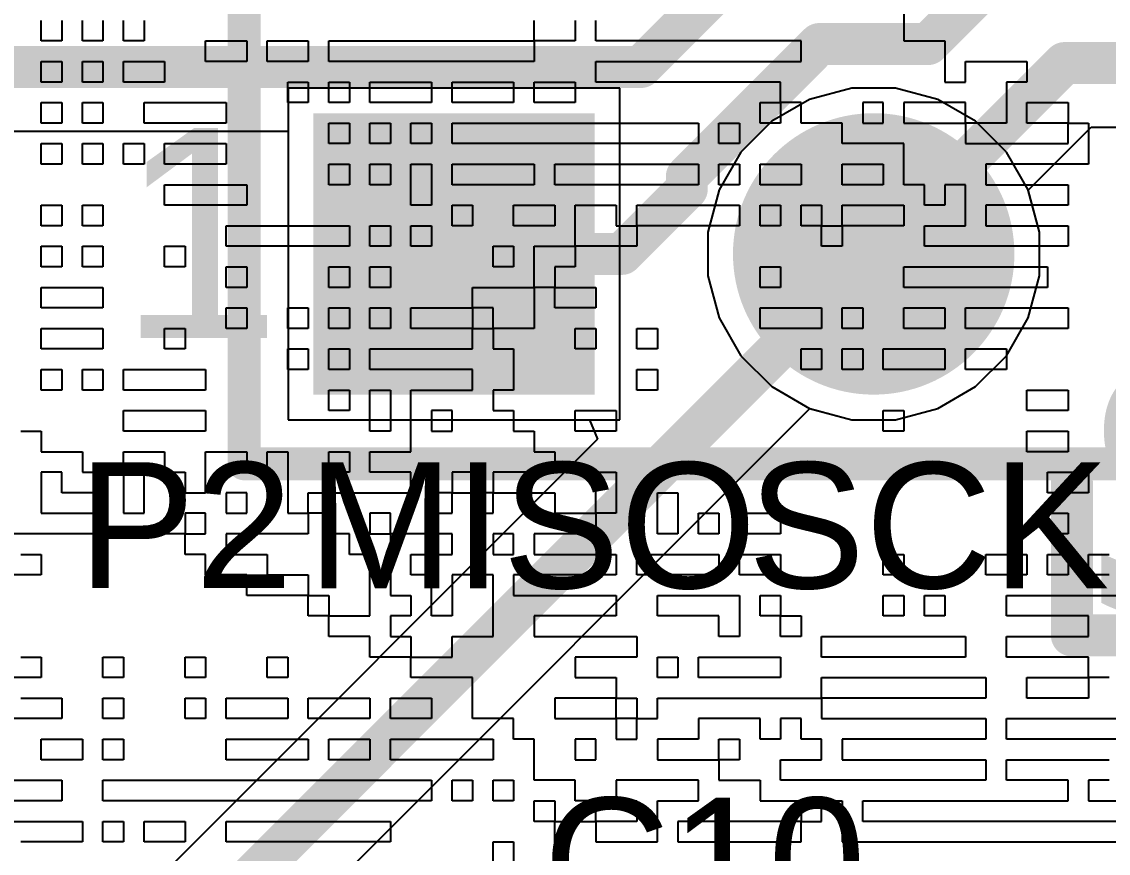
# Model space of a CAD drawing. Header units: inches. Extents: x 0.02 to 6.01, y 0.01 to 5.6.
# Drawn here: x 2.357 to 2.6159, y 2.9722 to 3.1703 of the extents above; entities that cross this region are included whole.
import ezdxf

# ---------------------------------------------------------------- set-up
doc = ezdxf.new("R2010")
doc.units = ezdxf.units.IN
doc.header["$MEASUREMENT"] = 0
for name, color, linetype in [('Bottom Layer', 5, 'Continuous'), ('Bottom Overlay', 54, 'Continuous'), ('Bottom Solder', 6, 'Continuous'), ('Multi-Layer', 9, 'Continuous'), ('Pad Holes', 156, 'Continuous'), ('Top Layer', 1, 'Continuous'), ('Top Overlay', 2, 'Continuous'), ('Top Solder', 216, 'Continuous')]:
    doc.layers.add(name, color=color, linetype=linetype)
doc.styles.add('Arial', font='', dxfattribs={"height": 0.2})
doc.styles.add('Segoe UI_Bold', font='', dxfattribs={"height": 0.2})
doc.styles.get('Arial').set_extended_font_data('Arial')
doc.styles.get('Segoe UI_Bold').set_extended_font_data('Segoe UI', bold=True)

# ---------------------------------------------------------------- blocks, each defined once
blk = doc.blocks.new('HDR2X3_18')
at = {"layer": 'Bottom Layer'}
blk.add_hatch(color=5, dxfattribs=at).paths.add_polyline_path([(-0.02953, 0.02953), (0.02953, 0.02953), (0.02953, -0.02953), (-0.02953, -0.02953)])
h = blk.add_hatch(color=5, dxfattribs=at)
edge = h.paths.add_edge_path()
edge.add_arc((0.1, 0), 0.02953, 0, 360)
at = {"layer": 'Bottom Solder'}
blk.add_hatch(color=6, dxfattribs=at).paths.add_polyline_path([(-0.03353, 0.03353), (0.03353, 0.03353), (0.03353, -0.03353), (-0.03353, -0.03353)])
h = blk.add_hatch(color=6, dxfattribs=at)
edge = h.paths.add_edge_path()
edge.add_arc((0.1, 0), 0.03353, 0, 360)
at = {"layer": 'Multi-Layer'}
blk.add_hatch(color=9, dxfattribs=at).paths.add_polyline_path([(-0.02953, 0.02953), (0.02953, 0.02953), (0.02953, -0.02953), (-0.02953, -0.02953)])
h = blk.add_hatch(color=9, dxfattribs=at)
edge = h.paths.add_edge_path()
edge.add_arc((0.1, 0), 0.02953, 0, 360)
at = {"layer": 'Pad Holes'}
h = blk.add_hatch(color=7, dxfattribs=at)
edge = h.paths.add_edge_path()
edge.add_arc((0, 0), 0.01772, 0, 360)
h = blk.add_hatch(color=7, dxfattribs=at)
edge = h.paths.add_edge_path()
edge.add_arc((0.1, 0), 0.01772, 0, 360)
at = {"layer": 'Top Layer'}
blk.add_hatch(color=1, dxfattribs=at).paths.add_polyline_path([(-0.02953, 0.02953), (0.02953, 0.02953), (0.02953, -0.02953), (-0.02953, -0.02953)])
h = blk.add_hatch(color=1, dxfattribs=at)
edge = h.paths.add_edge_path()
edge.add_arc((0.1, 0), 0.02953, 0, 360)
at = {"layer": 'Top Solder'}
blk.add_hatch(color=216, dxfattribs=at).paths.add_polyline_path([(-0.03353, 0.03353), (0.03353, 0.03353), (0.03353, -0.03353), (-0.03353, -0.03353)])
h = blk.add_hatch(color=216, dxfattribs=at)
edge = h.paths.add_edge_path()
edge.add_arc((0.1, 0), 0.03353, 0, 360)
at = {"layer": 'Top Overlay'}
for points in [[(-0.05, -0.05, 0.00787, 0.00787, 0), (-0.05, 0.15, 0.00787, 0.00787, 0)], [(-0.05, -0.05, 0.00787, 0.00787, 0), (0.25, -0.05, 0.00787, 0.00787, 0)], [(0.05833, -0.05, 0.00787, 0.00787, 0), (0.25, -0.05, 0.00787, 0.00787, 0)]]:
    blk.add_lwpolyline(points, format="xyseb", dxfattribs=at)
for points in [[(-0.05197, -0.05, 0.00394, 0.00394, 1), (-0.04803, -0.05, 0.00394, 0.00394, 1)], [(-0.05197, -0.05, 0.00394, 0.00394, 1), (-0.04803, -0.05, 0.00394, 0.00394, 1)], [(0.05637, -0.05, 0.00394, 0.00394, 1), (0.0603, -0.05, 0.00394, 0.00394, 1)]]:
    blk.add_lwpolyline(points, format="xyseb", close=True, dxfattribs=at)
at = {"layer": 'Top Overlay', "style": 'Arial'}
blk.add_text('1', height=0.05, rotation=360, dxfattribs=at).set_placement((-0.08, -0.02))

msp = doc.modelspace()

# ---------------------------------------------------------------- linework, layer by layer
at = {"layer": 'Bottom Layer'}
for p, q in [((2.26086, 3.14423), (2.42047, 3.14423)), ((2.42047, 3.14423), (2.42047, 3.07547)), ((2.59684, 3.13022), (2.61181, 3.14518)), ((2.61181, 3.14518), (2.62774, 3.14518)), ((2.59953, 3.1202), (2.59684, 3.13022)), ((2.59953, 3.1098), (2.59953, 3.1202)), ((2.59683, 3.09974), (2.59953, 3.1098)), ((2.59163, 3.09073), (2.59683, 3.09974)), ((2.58427, 3.08337), (2.59163, 3.09073)), ((2.57526, 3.07817), (2.58427, 3.08337)), ((2.39331, 2.92669), (2.54478, 3.07816)), ((2.54478, 3.07816), (2.5548, 3.07547)), ((2.5652, 3.07547), (2.57526, 3.07817)), ((2.42047, 3.07547), (2.49231, 3.07547)), ((2.49231, 3.07547), (2.49422, 3.07085)), ((2.5548, 3.07547), (2.5652, 3.07547)), ((2.49422, 3.07085), (2.37616, 2.95279))]:
    msp.add_line(p, q, dxfattribs=at)
for points in [[(2.50453, 3.15953, 0.01, 0.01, 0), (2.56, 3.215, 0.01, 0.01, 0)], [(2.57297, 3.165, 0.01, 0.01, 0), (2.61024, 3.20226, 0.01, 0.01, 0)], [(2.51547, 3.13344, 0.01, 0.01, 0), (2.54703, 3.165, 0.01, 0.01, 0)], [(2.54703, 3.165, 0.01, 0.01, 0), (2.57297, 3.165, 0.01, 0.01, 0)], [(2.25453, 3.15953, 0.01, 0.01, 0), (2.50453, 3.15953, 0.01, 0.01, 0)], [(2.56, 3.115, 0.01, 0.01, 0), (2.60547, 3.16047, 0.01, 0.01, 0)], [(2.60547, 3.16047, 0.01, 0.01, 0), (2.66844, 3.16047, 0.01, 0.01, 0)], [(2.51547, 3.13047, 0.01, 0.01, 0), (2.51547, 3.13344, 0.01, 0.01, 0)], [(2.5, 3.115, 0.01, 0.01, 0), (2.51547, 3.13047, 0.01, 0.01, 0)], [(2.3825, 2.9375, 0.01, 0.01, 0), (2.56, 3.115, 0.01, 0.01, 0)], [(2.46, 3.115, 0.01, 0.01, 0), (2.5, 3.115, 0.01, 0.01, 0)]]:
    msp.add_lwpolyline(points, format="xyseb", dxfattribs=at)
for points in [[(2.54453, 3.165, 0.005, 0.005, 1), (2.54953, 3.165, 0.005, 0.005, 1)], [(2.54453, 3.165, 0.005, 0.005, 1), (2.54953, 3.165, 0.005, 0.005, 1)], [(2.57047, 3.165, 0.005, 0.005, 1), (2.57547, 3.165, 0.005, 0.005, 1)], [(2.57047, 3.165, 0.005, 0.005, 1), (2.57547, 3.165, 0.005, 0.005, 1)], [(2.50203, 3.15953, 0.005, 0.005, 1), (2.50703, 3.15953, 0.005, 0.005, 1)], [(2.50203, 3.15953, 0.005, 0.005, 1), (2.50703, 3.15953, 0.005, 0.005, 1)], [(2.60297, 3.16047, 0.005, 0.005, 1), (2.60797, 3.16047, 0.005, 0.005, 1)], [(2.60297, 3.16047, 0.005, 0.005, 1), (2.60797, 3.16047, 0.005, 0.005, 1)], [(2.51297, 3.13344, 0.005, 0.005, 1), (2.51797, 3.13344, 0.005, 0.005, 1)], [(2.51297, 3.13344, 0.005, 0.005, 1), (2.51797, 3.13344, 0.005, 0.005, 1)], [(2.51297, 3.13047, 0.005, 0.005, 1), (2.51797, 3.13047, 0.005, 0.005, 1)], [(2.51297, 3.13047, 0.005, 0.005, 1), (2.51797, 3.13047, 0.005, 0.005, 1)], [(2.4575, 3.115, 0.005, 0.005, 1), (2.4625, 3.115, 0.005, 0.005, 1)], [(2.4975, 3.115, 0.005, 0.005, 1), (2.5025, 3.115, 0.005, 0.005, 1)], [(2.4975, 3.115, 0.005, 0.005, 1), (2.5025, 3.115, 0.005, 0.005, 1)], [(2.5575, 3.115, 0.005, 0.005, 1), (2.5625, 3.115, 0.005, 0.005, 1)], [(2.5575, 3.115, 0.005, 0.005, 1), (2.5625, 3.115, 0.005, 0.005, 1)]]:
    msp.add_lwpolyline(points, format="xyseb", close=True, dxfattribs=at)
at = {"layer": 'Bottom Overlay'}
for p, q in [((2.56717, 3.17553), (2.56717, 3.16575)), ((2.36165, 3.16575), (2.36165, 3.17064)), ((2.36655, 3.17064), (2.36655, 3.16575)), ((2.37144, 3.16575), (2.37144, 3.17064)), ((2.37633, 3.17064), (2.37633, 3.16575)), ((2.38123, 3.16575), (2.38123, 3.17064)), ((2.38612, 3.17064), (2.38612, 3.16575)), ((2.47909, 3.16575), (2.47909, 3.17064)), ((2.48888, 3.17064), (2.48888, 3.16575)), ((2.49377, 3.16575), (2.49377, 3.17064)), ((2.36655, 3.16575), (2.36165, 3.16575)), ((2.37633, 3.16575), (2.37144, 3.16575)), ((2.38612, 3.16575), (2.38123, 3.16575)), ((2.4008, 3.16085), (2.4008, 3.16575)), ((2.4008, 3.16575), (2.40569, 3.16575)), ((2.40569, 3.16575), (2.41059, 3.16575)), ((2.41059, 3.16575), (2.41059, 3.16085)), ((2.41548, 3.16085), (2.41548, 3.16575)), ((2.41548, 3.16575), (2.42527, 3.16575)), ((2.42527, 3.16575), (2.42527, 3.16085)), ((2.43016, 3.16085), (2.43016, 3.16575)), ((2.43016, 3.16575), (2.47909, 3.16575)), ((2.47909, 3.16575), (2.47909, 3.16085)), ((2.48888, 3.16575), (2.47909, 3.16575)), ((2.54271, 3.16575), (2.49377, 3.16575)), ((2.54271, 3.16085), (2.54271, 3.16575)), ((2.56717, 3.16575), (2.57696, 3.16575)), ((2.57696, 3.16575), (2.57696, 3.15596)), ((2.36165, 3.15596), (2.36165, 3.16085)), ((2.36165, 3.16085), (2.36655, 3.16085)), ((2.36655, 3.16085), (2.36655, 3.15596)), ((2.37144, 3.16085), (2.37633, 3.16085)), ((2.37144, 3.15596), (2.37144, 3.16085)), ((2.37633, 3.16085), (2.37633, 3.15596)), ((2.38123, 3.15596), (2.38123, 3.16085)), ((2.38123, 3.16085), (2.38612, 3.16085)), ((2.38612, 3.16085), (2.39101, 3.16085)), ((2.39101, 3.16085), (2.39101, 3.15596)), ((2.41059, 3.16085), (2.4008, 3.16085)), ((2.42037, 3.16085), (2.41548, 3.16085)), ((2.42527, 3.16085), (2.42037, 3.16085)), ((2.46441, 3.16085), (2.43016, 3.16085)), ((2.46931, 3.16085), (2.46441, 3.16085)), ((2.47909, 3.16085), (2.46931, 3.16085)), ((2.49377, 3.15596), (2.49377, 3.16085)), ((2.49377, 3.16085), (2.54271, 3.16085)), ((2.58185, 3.15596), (2.58185, 3.16085)), ((2.58185, 3.16085), (2.59653, 3.16085)), ((2.59653, 3.16085), (2.59653, 3.15596)), ((2.36655, 3.15596), (2.36165, 3.15596)), ((2.37633, 3.15596), (2.37144, 3.15596)), ((2.39101, 3.15596), (2.38123, 3.15596)), ((2.42037, 3.15596), (2.42527, 3.15596)), ((2.42037, 3.15107), (2.42037, 3.15596)), ((2.42527, 3.15596), (2.42527, 3.15107)), ((2.43016, 3.15107), (2.43016, 3.15596)), ((2.43016, 3.15596), (2.43505, 3.15596)), ((2.43505, 3.15596), (2.43505, 3.15107)), ((2.43995, 3.15596), (2.44484, 3.15596)), ((2.43995, 3.15107), (2.43995, 3.15596)), ((2.44484, 3.15596), (2.45463, 3.15596)), ((2.45463, 3.15596), (2.45463, 3.15107)), ((2.45952, 3.15107), (2.45952, 3.15596)), ((2.45952, 3.15596), (2.4742, 3.15596)), ((2.4742, 3.15596), (2.4742, 3.15107)), ((2.47909, 3.15107), (2.47909, 3.15596)), ((2.47909, 3.15596), (2.48888, 3.15596)), ((2.48888, 3.15596), (2.48888, 3.15107)), ((2.53781, 3.15596), (2.49377, 3.15596)), ((2.53781, 3.15107), (2.53781, 3.15596)), ((2.57696, 3.15596), (2.58185, 3.15596)), ((2.59653, 3.15596), (2.59164, 3.15596)), ((2.59164, 3.15596), (2.59164, 3.14617)), ((2.36165, 3.15107), (2.36655, 3.15107)), ((2.36165, 3.14617), (2.36165, 3.15107)), ((2.36655, 3.15107), (2.36655, 3.14617)), ((2.37144, 3.15107), (2.37633, 3.15107)), ((2.37144, 3.14617), (2.37144, 3.15107)), ((2.37633, 3.15107), (2.37633, 3.14617)), ((2.38612, 3.14617), (2.38612, 3.15107)), ((2.38612, 3.15107), (2.39101, 3.15107)), ((2.39101, 3.15107), (2.39591, 3.15107)), ((2.39591, 3.15107), (2.40569, 3.15107)), ((2.40569, 3.15107), (2.40569, 3.14617)), ((2.42527, 3.15107), (2.42037, 3.15107)), ((2.43505, 3.15107), (2.43016, 3.15107)), ((2.45463, 3.15107), (2.43995, 3.15107)), ((2.46931, 3.15107), (2.45952, 3.15107)), ((2.4742, 3.15107), (2.46931, 3.15107)), ((2.48399, 3.15107), (2.47909, 3.15107)), ((2.48888, 3.15107), (2.48399, 3.15107)), ((2.53292, 3.14617), (2.53292, 3.15107)), ((2.53292, 3.15107), (2.53781, 3.15107)), ((2.53781, 3.15107), (2.53781, 3.14617)), ((2.54271, 3.15107), (2.53781, 3.15107)), ((2.54271, 3.14617), (2.54271, 3.15107)), ((2.56228, 3.15107), (2.55739, 3.15107)), ((2.55739, 3.15107), (2.55739, 3.14617)), ((2.56228, 3.14617), (2.56228, 3.15107)), ((2.58185, 3.15107), (2.56717, 3.15107)), ((2.56717, 3.15107), (2.56717, 3.14617)), ((2.58185, 3.14617), (2.58185, 3.15107)), ((2.59653, 3.15107), (2.60143, 3.15107)), ((2.59653, 3.14617), (2.59653, 3.15107)), ((2.60143, 3.15107), (2.60632, 3.15107)), ((2.60632, 3.15107), (2.60632, 3.14617)), ((2.36655, 3.14617), (2.36165, 3.14617)), ((2.37633, 3.14617), (2.37144, 3.14617)), ((2.40569, 3.14617), (2.38612, 3.14617)), ((2.43016, 3.14128), (2.43016, 3.14617)), ((2.43016, 3.14617), (2.43505, 3.14617)), ((2.43505, 3.14617), (2.43505, 3.14128)), ((2.43995, 3.14128), (2.43995, 3.14617)), ((2.43995, 3.14617), (2.44484, 3.14617)), ((2.44484, 3.14617), (2.44484, 3.14128)), ((2.44973, 3.14617), (2.45463, 3.14617)), ((2.44973, 3.14128), (2.44973, 3.14617)), ((2.45463, 3.14617), (2.45463, 3.14128)), ((2.45952, 3.14128), (2.45952, 3.14617)), ((2.45952, 3.14617), (2.51824, 3.14617)), ((2.51824, 3.14617), (2.51824, 3.14128)), ((2.52313, 3.14128), (2.52313, 3.14617)), ((2.52313, 3.14617), (2.52803, 3.14617)), ((2.52803, 3.14617), (2.52803, 3.14128)), ((2.53781, 3.14617), (2.53292, 3.14617)), ((2.55249, 3.14617), (2.54271, 3.14617)), ((2.55249, 3.14128), (2.55249, 3.14617)), ((2.55739, 3.14617), (2.56228, 3.14617)), ((2.56717, 3.14617), (2.58185, 3.14617)), ((2.59164, 3.14617), (2.58185, 3.14617)), ((2.58185, 3.14617), (2.58185, 3.14128)), ((2.60632, 3.14617), (2.59653, 3.14617)), ((2.60632, 3.14128), (2.60632, 3.14617)), ((2.60632, 3.14617), (2.61121, 3.14617)), ((2.61121, 3.14617), (2.61121, 3.13639)), ((2.36165, 3.14128), (2.36655, 3.14128)), ((2.36165, 3.13639), (2.36165, 3.14128)), ((2.36655, 3.14128), (2.36655, 3.13639)), ((2.37144, 3.14128), (2.37633, 3.14128)), ((2.37144, 3.13639), (2.37144, 3.14128)), ((2.37633, 3.14128), (2.37633, 3.13639)), ((2.38123, 3.14128), (2.38612, 3.14128)), ((2.38123, 3.13639), (2.38123, 3.14128)), ((2.38612, 3.14128), (2.38612, 3.13639)), ((2.39101, 3.13639), (2.39101, 3.14128)), ((2.39101, 3.14128), (2.40569, 3.14128)), ((2.40569, 3.14128), (2.40569, 3.13639)), ((2.43505, 3.14128), (2.43016, 3.14128)), ((2.44484, 3.14128), (2.43995, 3.14128)), ((2.45463, 3.14128), (2.44973, 3.14128)), ((2.4742, 3.14128), (2.45952, 3.14128)), ((2.47909, 3.14128), (2.4742, 3.14128)), ((2.51824, 3.14128), (2.47909, 3.14128)), ((2.52803, 3.14128), (2.52313, 3.14128)), ((2.56717, 3.14128), (2.55249, 3.14128)), ((2.56717, 3.13149), (2.56717, 3.14128)), ((2.58185, 3.14128), (2.60632, 3.14128)), ((2.36655, 3.13639), (2.36165, 3.13639)), ((2.37633, 3.13639), (2.37144, 3.13639)), ((2.38612, 3.13639), (2.38123, 3.13639)), ((2.39591, 3.13639), (2.39101, 3.13639)), ((2.4008, 3.13639), (2.39591, 3.13639)), ((2.40569, 3.13639), (2.4008, 3.13639)), ((2.43016, 3.13149), (2.43016, 3.13639)), ((2.43016, 3.13639), (2.43505, 3.13639)), ((2.43505, 3.13639), (2.43505, 3.13149)), ((2.43995, 3.13149), (2.43995, 3.13639)), ((2.43995, 3.13639), (2.44484, 3.13639)), ((2.44484, 3.13639), (2.44484, 3.13149)), ((2.44973, 3.1266), (2.44973, 3.13639)), ((2.44973, 3.13639), (2.45463, 3.13639)), ((2.45463, 3.13639), (2.45463, 3.13149)), ((2.45952, 3.13149), (2.45952, 3.13639)), ((2.45952, 3.13639), (2.46441, 3.13639)), ((2.46441, 3.13639), (2.46931, 3.13639)), ((2.46931, 3.13639), (2.47909, 3.13639)), ((2.47909, 3.13639), (2.47909, 3.13149)), ((2.48399, 3.13149), (2.48399, 3.13639)), ((2.48399, 3.13639), (2.51335, 3.13639)), ((2.51335, 3.13639), (2.51824, 3.13639)), ((2.51824, 3.13639), (2.51824, 3.13149)), ((2.52313, 3.13149), (2.52313, 3.13639)), ((2.52313, 3.13639), (2.52803, 3.13639)), ((2.52803, 3.13639), (2.52803, 3.13149)), ((2.53292, 3.13149), (2.53292, 3.13639)), ((2.53292, 3.13639), (2.53781, 3.13639)), ((2.53781, 3.13639), (2.54271, 3.13639)), ((2.54271, 3.13639), (2.54271, 3.13149)), ((2.55249, 3.13149), (2.55249, 3.13639)), ((2.55249, 3.13639), (2.56228, 3.13639)), ((2.56228, 3.13639), (2.56228, 3.13149)), ((2.61121, 3.13639), (2.58675, 3.13639)), ((2.58675, 3.13639), (2.58675, 3.13149)), ((2.39101, 3.1266), (2.39101, 3.13149)), ((2.39101, 3.13149), (2.4008, 3.13149)), ((2.4008, 3.13149), (2.40569, 3.13149)), ((2.40569, 3.13149), (2.41059, 3.13149)), ((2.41059, 3.13149), (2.41059, 3.1266)), ((2.43505, 3.13149), (2.43016, 3.13149)), ((2.44484, 3.13149), (2.43995, 3.13149)), ((2.45463, 3.13149), (2.45463, 3.1266)), ((2.47909, 3.13149), (2.45952, 3.13149)), ((2.51824, 3.13149), (2.48399, 3.13149)), ((2.52803, 3.13149), (2.52313, 3.13149)), ((2.54271, 3.13149), (2.53292, 3.13149)), ((2.56228, 3.13149), (2.55249, 3.13149)), ((2.57207, 3.13149), (2.56717, 3.13149)), ((2.57207, 3.1266), (2.57207, 3.13149)), ((2.58185, 3.13149), (2.57696, 3.13149)), ((2.57696, 3.13149), (2.57696, 3.1266)), ((2.58185, 3.12171), (2.58185, 3.13149)), ((2.58675, 3.13149), (2.60632, 3.13149)), ((2.60632, 3.13149), (2.60632, 3.1266)), ((2.36165, 3.1266), (2.36655, 3.1266)), ((2.36165, 3.12171), (2.36165, 3.1266)), ((2.36655, 3.1266), (2.36655, 3.12171)), ((2.37144, 3.12171), (2.37144, 3.1266)), ((2.37144, 3.1266), (2.37633, 3.1266)), ((2.37633, 3.1266), (2.37633, 3.12171)), ((2.41059, 3.1266), (2.39101, 3.1266)), ((2.45463, 3.1266), (2.44973, 3.1266)), ((2.45952, 3.1266), (2.46441, 3.1266)), ((2.45952, 3.12171), (2.45952, 3.1266)), ((2.46441, 3.1266), (2.46441, 3.12171)), ((2.4742, 3.1266), (2.47909, 3.1266)), ((2.4742, 3.12171), (2.4742, 3.1266)), ((2.47909, 3.1266), (2.48399, 3.1266)), ((2.48399, 3.1266), (2.48399, 3.12171)), ((2.48888, 3.12171), (2.48888, 3.1266)), ((2.48888, 3.1266), (2.49867, 3.1266)), ((2.49867, 3.1266), (2.49867, 3.12171)), ((2.50356, 3.12171), (2.50356, 3.1266)), ((2.50356, 3.1266), (2.51824, 3.1266)), ((2.51824, 3.1266), (2.52313, 3.1266)), ((2.52313, 3.1266), (2.52803, 3.1266)), ((2.52803, 3.1266), (2.52803, 3.12171)), ((2.53292, 3.1266), (2.53781, 3.1266)), ((2.53292, 3.12171), (2.53292, 3.1266)), ((2.53781, 3.1266), (2.53781, 3.12171)), ((2.54271, 3.12171), (2.54271, 3.1266)), ((2.54271, 3.1266), (2.5476, 3.1266)), ((2.5476, 3.1266), (2.5476, 3.12171)), ((2.55249, 3.12171), (2.55249, 3.1266)), ((2.55249, 3.1266), (2.56717, 3.1266)), ((2.56717, 3.1266), (2.56717, 3.12171)), ((2.57696, 3.1266), (2.57207, 3.1266)), ((2.60632, 3.1266), (2.58675, 3.1266)), ((2.58675, 3.1266), (2.58675, 3.12171)), ((2.36655, 3.12171), (2.36165, 3.12171)), ((2.37633, 3.12171), (2.37144, 3.12171)), ((2.40569, 3.11681), (2.40569, 3.12171)), ((2.40569, 3.12171), (2.43505, 3.12171)), ((2.43505, 3.12171), (2.43505, 3.11681)), ((2.43995, 3.12171), (2.44484, 3.12171)), ((2.43995, 3.11681), (2.43995, 3.12171)), ((2.44484, 3.12171), (2.44484, 3.11681)), ((2.44973, 3.12171), (2.45463, 3.12171)), ((2.44973, 3.11681), (2.44973, 3.12171)), ((2.45463, 3.12171), (2.45463, 3.11681)), ((2.46441, 3.12171), (2.45952, 3.12171)), ((2.48399, 3.12171), (2.4742, 3.12171)), ((2.48888, 3.11681), (2.48888, 3.12171)), ((2.49867, 3.12171), (2.50356, 3.12171)), ((2.50356, 3.12171), (2.50356, 3.11681)), ((2.52803, 3.12171), (2.50356, 3.12171)), ((2.53781, 3.12171), (2.53292, 3.12171)), ((2.5476, 3.12171), (2.54271, 3.12171)), ((2.5476, 3.11681), (2.5476, 3.12171)), ((2.5476, 3.12171), (2.55249, 3.12171)), ((2.56717, 3.12171), (2.55249, 3.12171)), ((2.55249, 3.12171), (2.55249, 3.11681)), ((2.57207, 3.11681), (2.57207, 3.12171)), ((2.57207, 3.12171), (2.58185, 3.12171)), ((2.58675, 3.12171), (2.60632, 3.12171)), ((2.60632, 3.12171), (2.60632, 3.11681)), ((2.36165, 3.11192), (2.36165, 3.11681)), ((2.36165, 3.11681), (2.36655, 3.11681)), ((2.36655, 3.11681), (2.36655, 3.11192)), ((2.37144, 3.11192), (2.37144, 3.11681)), ((2.37144, 3.11681), (2.37633, 3.11681)), ((2.37633, 3.11681), (2.37633, 3.11192)), ((2.39101, 3.11192), (2.39101, 3.11681)), ((2.39101, 3.11681), (2.39591, 3.11681)), ((2.39591, 3.11681), (2.39591, 3.11192)), ((2.41059, 3.11681), (2.40569, 3.11681)), ((2.43505, 3.11681), (2.41059, 3.11681)), ((2.44484, 3.11681), (2.43995, 3.11681)), ((2.45463, 3.11681), (2.44973, 3.11681)), ((2.46931, 3.11192), (2.46931, 3.11681)), ((2.46931, 3.11681), (2.4742, 3.11681)), ((2.4742, 3.11681), (2.4742, 3.11192)), ((2.47909, 3.11192), (2.47909, 3.11681)), ((2.47909, 3.11681), (2.48888, 3.11681)), ((2.50356, 3.11681), (2.48888, 3.11681)), ((2.48888, 3.11681), (2.48888, 3.11192)), ((2.55249, 3.11681), (2.5476, 3.11681)), ((2.60632, 3.11681), (2.57207, 3.11681)), ((2.36655, 3.11192), (2.36165, 3.11192)), ((2.37633, 3.11192), (2.37144, 3.11192)), ((2.39591, 3.11192), (2.39101, 3.11192)), ((2.40569, 3.10703), (2.40569, 3.11192)), ((2.40569, 3.11192), (2.41059, 3.11192)), ((2.41059, 3.11192), (2.41059, 3.10703)), ((2.43016, 3.10703), (2.43016, 3.11192)), ((2.43016, 3.11192), (2.43505, 3.11192)), ((2.43505, 3.11192), (2.43505, 3.10703)), ((2.43995, 3.10703), (2.43995, 3.11192)), ((2.43995, 3.11192), (2.44484, 3.11192)), ((2.44484, 3.11192), (2.44484, 3.10703)), ((2.4742, 3.11192), (2.46931, 3.11192)), ((2.47909, 3.10703), (2.47909, 3.11192)), ((2.48888, 3.11192), (2.48399, 3.11192)), ((2.48399, 3.11192), (2.48399, 3.10703)), ((2.53292, 3.10703), (2.53292, 3.11192)), ((2.53292, 3.11192), (2.53781, 3.11192)), ((2.53781, 3.11192), (2.53781, 3.10703)), ((2.56717, 3.10703), (2.56717, 3.11192)), ((2.56717, 3.11192), (2.58185, 3.11192)), ((2.58185, 3.11192), (2.58675, 3.11192)), ((2.58675, 3.11192), (2.60143, 3.11192)), ((2.60143, 3.11192), (2.60143, 3.10703)), ((2.36165, 3.10213), (2.36165, 3.10703)), ((2.36165, 3.10703), (2.37633, 3.10703)), ((2.37633, 3.10703), (2.37633, 3.10213)), ((2.41059, 3.10703), (2.40569, 3.10703)), ((2.43505, 3.10703), (2.43016, 3.10703)), ((2.44484, 3.10703), (2.43995, 3.10703)), ((2.46441, 3.10213), (2.46441, 3.10703)), ((2.46441, 3.10703), (2.47909, 3.10703)), ((2.47909, 3.10703), (2.47909, 3.10213)), ((2.48399, 3.10703), (2.47909, 3.10703)), ((2.48399, 3.10213), (2.48399, 3.10703)), ((2.48399, 3.10703), (2.49377, 3.10703)), ((2.49377, 3.10703), (2.49377, 3.10213)), ((2.53781, 3.10703), (2.53292, 3.10703)), ((2.60143, 3.10703), (2.56717, 3.10703)), ((2.37633, 3.10213), (2.36165, 3.10213)), ((2.40569, 3.09724), (2.40569, 3.10213)), ((2.40569, 3.10213), (2.41059, 3.10213)), ((2.41059, 3.10213), (2.41059, 3.09724)), ((2.42037, 3.09724), (2.42037, 3.10213)), ((2.42037, 3.10213), (2.42527, 3.10213)), ((2.42527, 3.10213), (2.42527, 3.09724)), ((2.43016, 3.09724), (2.43016, 3.10213)), ((2.43016, 3.10213), (2.43505, 3.10213)), ((2.43505, 3.10213), (2.43505, 3.09724)), ((2.43995, 3.10213), (2.44484, 3.10213)), ((2.43995, 3.09724), (2.43995, 3.10213)), ((2.44484, 3.10213), (2.44484, 3.09724)), ((2.44973, 3.09724), (2.44973, 3.10213)), ((2.44973, 3.10213), (2.46441, 3.10213)), ((2.46441, 3.10213), (2.46441, 3.09724)), ((2.46931, 3.10213), (2.46441, 3.10213)), ((2.46931, 3.09724), (2.46931, 3.10213)), ((2.47909, 3.10213), (2.47909, 3.09724)), ((2.49377, 3.10213), (2.48399, 3.10213)), ((2.53292, 3.09724), (2.53292, 3.10213)), ((2.53292, 3.10213), (2.5476, 3.10213)), ((2.5476, 3.10213), (2.5476, 3.09724)), ((2.55249, 3.09724), (2.55249, 3.10213)), ((2.55249, 3.10213), (2.55739, 3.10213)), ((2.55739, 3.10213), (2.55739, 3.09724)), ((2.56717, 3.09724), (2.56717, 3.10213)), ((2.56717, 3.10213), (2.57696, 3.10213)), ((2.57696, 3.10213), (2.57696, 3.09724)), ((2.58185, 3.09724), (2.58185, 3.10213)), ((2.58185, 3.10213), (2.59164, 3.10213)), ((2.59164, 3.10213), (2.59653, 3.10213)), ((2.59653, 3.10213), (2.60632, 3.10213)), ((2.60632, 3.10213), (2.60632, 3.09724)), ((2.36165, 3.09235), (2.36165, 3.09724)), ((2.36165, 3.09724), (2.36655, 3.09724)), ((2.36655, 3.09724), (2.37144, 3.09724)), ((2.37144, 3.09724), (2.37633, 3.09724)), ((2.37633, 3.09724), (2.37633, 3.09235)), ((2.39101, 3.09235), (2.39101, 3.09724)), ((2.39101, 3.09724), (2.39591, 3.09724)), ((2.39591, 3.09724), (2.39591, 3.09235)), ((2.41059, 3.09724), (2.40569, 3.09724)), ((2.42527, 3.09724), (2.42037, 3.09724)), ((2.43505, 3.09724), (2.43016, 3.09724)), ((2.44484, 3.09724), (2.43995, 3.09724)), ((2.45463, 3.09724), (2.44973, 3.09724)), ((2.46441, 3.09724), (2.45463, 3.09724)), ((2.46441, 3.09235), (2.46441, 3.09724)), ((2.46441, 3.09724), (2.46931, 3.09724)), ((2.47909, 3.09724), (2.46931, 3.09724)), ((2.46931, 3.09724), (2.46931, 3.09235)), ((2.48888, 3.09235), (2.48888, 3.09724)), ((2.48888, 3.09724), (2.49377, 3.09724)), ((2.49377, 3.09724), (2.49377, 3.09235)), ((2.50356, 3.09235), (2.50356, 3.09724)), ((2.50356, 3.09724), (2.50845, 3.09724)), ((2.50845, 3.09724), (2.50845, 3.09235)), ((2.5476, 3.09724), (2.53292, 3.09724)), ((2.55739, 3.09724), (2.55249, 3.09724)), ((2.57207, 3.09724), (2.56717, 3.09724)), ((2.57696, 3.09724), (2.57207, 3.09724)), ((2.60632, 3.09724), (2.58185, 3.09724)), ((2.37633, 3.09235), (2.36165, 3.09235)), ((2.39591, 3.09235), (2.39101, 3.09235)), ((2.42037, 3.08745), (2.42037, 3.09235)), ((2.42037, 3.09235), (2.42527, 3.09235)), ((2.42527, 3.09235), (2.42527, 3.08745)), ((2.43016, 3.08745), (2.43016, 3.09235)), ((2.43016, 3.09235), (2.43505, 3.09235)), ((2.43505, 3.09235), (2.43505, 3.08745)), ((2.43995, 3.08745), (2.43995, 3.09235)), ((2.43995, 3.09235), (2.46441, 3.09235)), ((2.46931, 3.09235), (2.4742, 3.09235)), ((2.4742, 3.09235), (2.4742, 3.08256)), ((2.49377, 3.09235), (2.48888, 3.09235)), ((2.50845, 3.09235), (2.50356, 3.09235)), ((2.54271, 3.08745), (2.54271, 3.09235)), ((2.54271, 3.09235), (2.5476, 3.09235)), ((2.5476, 3.09235), (2.5476, 3.08745)), ((2.55249, 3.09235), (2.55739, 3.09235)), ((2.55249, 3.08745), (2.55249, 3.09235)), ((2.55739, 3.09235), (2.55739, 3.08745)), ((2.56228, 3.08745), (2.56228, 3.09235)), ((2.56228, 3.09235), (2.57207, 3.09235)), ((2.57207, 3.09235), (2.57696, 3.09235)), ((2.57696, 3.09235), (2.57696, 3.08745)), ((2.58185, 3.08745), (2.58185, 3.09235)), ((2.58185, 3.09235), (2.59164, 3.09235)), ((2.59164, 3.09235), (2.59164, 3.08745)), ((2.36165, 3.08745), (2.36655, 3.08745)), ((2.36165, 3.08256), (2.36165, 3.08745)), ((2.36655, 3.08745), (2.36655, 3.08256)), ((2.37144, 3.08256), (2.37144, 3.08745)), ((2.37144, 3.08745), (2.37633, 3.08745)), ((2.37633, 3.08745), (2.37633, 3.08256)), ((2.38123, 3.08256), (2.38123, 3.08745)), ((2.38123, 3.08745), (2.4008, 3.08745)), ((2.4008, 3.08745), (2.4008, 3.08256)), ((2.42527, 3.08745), (2.42037, 3.08745)), ((2.43505, 3.08745), (2.43016, 3.08745)), ((2.46441, 3.08745), (2.43995, 3.08745)), ((2.46441, 3.08256), (2.46441, 3.08745)), ((2.50356, 3.08256), (2.50356, 3.08745)), ((2.50356, 3.08745), (2.50845, 3.08745)), ((2.50845, 3.08745), (2.50845, 3.08256)), ((2.5476, 3.08745), (2.54271, 3.08745)), ((2.55739, 3.08745), (2.55249, 3.08745)), ((2.57696, 3.08745), (2.56228, 3.08745)), ((2.59164, 3.08745), (2.58185, 3.08745)), ((2.36655, 3.08256), (2.36165, 3.08256)), ((2.37633, 3.08256), (2.37144, 3.08256)), ((2.39591, 3.08256), (2.38123, 3.08256)), ((2.4008, 3.08256), (2.39591, 3.08256)), ((2.43016, 3.07767), (2.43016, 3.08256)), ((2.43016, 3.08256), (2.43505, 3.08256)), ((2.43505, 3.08256), (2.43505, 3.07767)), ((2.43995, 3.07277), (2.43995, 3.08256)), ((2.43995, 3.08256), (2.44484, 3.08256)), ((2.44484, 3.08256), (2.44484, 3.07767)), ((2.44973, 3.06788), (2.44973, 3.08256)), ((2.44973, 3.08256), (2.46441, 3.08256)), ((2.4742, 3.08256), (2.46931, 3.08256)), ((2.46931, 3.08256), (2.46931, 3.07767)), ((2.50845, 3.08256), (2.50356, 3.08256)), ((2.59653, 3.07767), (2.59653, 3.08256)), ((2.59653, 3.08256), (2.60632, 3.08256)), ((2.60632, 3.08256), (2.60632, 3.07767)), ((2.38123, 3.07277), (2.38123, 3.07767)), ((2.38123, 3.07767), (2.38612, 3.07767)), ((2.38612, 3.07767), (2.39101, 3.07767)), ((2.39101, 3.07767), (2.4008, 3.07767)), ((2.4008, 3.07767), (2.4008, 3.07277)), ((2.43505, 3.07767), (2.43016, 3.07767)), ((2.44484, 3.07767), (2.44484, 3.07277)), ((2.45952, 3.07767), (2.45463, 3.07767)), ((2.45463, 3.07767), (2.45463, 3.07277)), ((2.45952, 3.07277), (2.45952, 3.07767)), ((2.46931, 3.07767), (2.4742, 3.07767)), ((2.4742, 3.07767), (2.4742, 3.07277)), ((2.48888, 3.07277), (2.48888, 3.07767)), ((2.48888, 3.07767), (2.49867, 3.07767)), ((2.49867, 3.07767), (2.49867, 3.07277)), ((2.56228, 3.07277), (2.56228, 3.07767)), ((2.56228, 3.07767), (2.56717, 3.07767)), ((2.56717, 3.07767), (2.56717, 3.07277)), ((2.60143, 3.07767), (2.59653, 3.07767)), ((2.60632, 3.07767), (2.60143, 3.07767)), ((2.35676, 3.07277), (2.36165, 3.07277)), ((2.36165, 3.07277), (2.36165, 3.06788)), ((2.4008, 3.07277), (2.38123, 3.07277)), ((2.44484, 3.07277), (2.43995, 3.07277)), ((2.45463, 3.07277), (2.45952, 3.07277)), ((2.4742, 3.07277), (2.47909, 3.07277)), ((2.47909, 3.07277), (2.47909, 3.06788)), ((2.49867, 3.07277), (2.48888, 3.07277)), ((2.56717, 3.07277), (2.56228, 3.07277)), ((2.59653, 3.06788), (2.59653, 3.07277)), ((2.59653, 3.07277), (2.60632, 3.07277)), ((2.60632, 3.07277), (2.60632, 3.06788)), ((2.36165, 3.06788), (2.37144, 3.06788)), ((2.37144, 3.06788), (2.37144, 3.06299)), ((2.38123, 3.06299), (2.38123, 3.06788)), ((2.38123, 3.06788), (2.39101, 3.06788)), ((2.39101, 3.06788), (2.39101, 3.06299)), ((2.4008, 3.05809), (2.4008, 3.06788)), ((2.4008, 3.06788), (2.41059, 3.06788)), ((2.41059, 3.06788), (2.41059, 3.06299)), ((2.41548, 3.06299), (2.41548, 3.06788)), ((2.41548, 3.06788), (2.42037, 3.06788)), ((2.42037, 3.06788), (2.42037, 3.0532)), ((2.43016, 3.06299), (2.43016, 3.06788)), ((2.43016, 3.06788), (2.43505, 3.06788)), ((2.43505, 3.06788), (2.43505, 3.06299)), ((2.43995, 3.06299), (2.43995, 3.06788)), ((2.43995, 3.06788), (2.44973, 3.06788)), ((2.47909, 3.06788), (2.48399, 3.06788)), ((2.48399, 3.06788), (2.48399, 3.06299)), ((2.60143, 3.06788), (2.59653, 3.06788)), ((2.60632, 3.06788), (2.60143, 3.06788)), ((2.36655, 3.06299), (2.36165, 3.06299)), ((2.36165, 3.06299), (2.36165, 3.0532)), ((2.36655, 3.05809), (2.36655, 3.06299)), ((2.37144, 3.06299), (2.38123, 3.06299)), ((2.38123, 3.06299), (2.38123, 3.0532)), ((2.38612, 3.06299), (2.38123, 3.06299)), ((2.38612, 3.0532), (2.38612, 3.06299)), ((2.39101, 3.06299), (2.39591, 3.06299)), ((2.39591, 3.06299), (2.39591, 3.05809)), ((2.41059, 3.06299), (2.41548, 3.06299)), ((2.43505, 3.06299), (2.43016, 3.06299)), ((2.44973, 3.06299), (2.43995, 3.06299)), ((2.44973, 3.05809), (2.44973, 3.06299)), ((2.46441, 3.06299), (2.45952, 3.06299)), ((2.45952, 3.06299), (2.45952, 3.05809)), ((2.46441, 3.05809), (2.46441, 3.06299)), ((2.48399, 3.06299), (2.46931, 3.06299)), ((2.46931, 3.06299), (2.46931, 3.05809)), ((2.49377, 3.06299), (2.49867, 3.06299)), ((2.49377, 3.0532), (2.49377, 3.06299)), ((2.49867, 3.06299), (2.49867, 3.0532)), ((2.60143, 3.05809), (2.60143, 3.06299)), ((2.60143, 3.06299), (2.61121, 3.06299)), ((2.61121, 3.06299), (2.61121, 3.05809)), ((2.37633, 3.05809), (2.36655, 3.05809)), ((2.37633, 3.0532), (2.37633, 3.05809)), ((2.39591, 3.05809), (2.4008, 3.05809)), ((2.41059, 3.05809), (2.40569, 3.05809)), ((2.40569, 3.05809), (2.40569, 3.0532)), ((2.41059, 3.0532), (2.41059, 3.05809)), ((2.42527, 3.0532), (2.42527, 3.05809)), ((2.42527, 3.05809), (2.44973, 3.05809)), ((2.45952, 3.05809), (2.45463, 3.05809)), ((2.45463, 3.05809), (2.45463, 3.0532)), ((2.45952, 3.05809), (2.46441, 3.05809)), ((2.45952, 3.0532), (2.45952, 3.05809)), ((2.46441, 3.05809), (2.46441, 3.0532)), ((2.46931, 3.05809), (2.46441, 3.05809)), ((2.46931, 3.05809), (2.48399, 3.05809)), ((2.46931, 3.0532), (2.46931, 3.05809)), ((2.48399, 3.05809), (2.48399, 3.0532)), ((2.50845, 3.04831), (2.50845, 3.05809)), ((2.50845, 3.05809), (2.51335, 3.05809)), ((2.51335, 3.05809), (2.51335, 3.0532)), ((2.60632, 3.05809), (2.60143, 3.05809)), ((2.61121, 3.05809), (2.60632, 3.05809)), ((2.36165, 3.0532), (2.37633, 3.0532)), ((2.38123, 3.0532), (2.38612, 3.0532)), ((2.4008, 3.0532), (2.39591, 3.0532)), ((2.39591, 3.0532), (2.39591, 3.04831)), ((2.4008, 3.04831), (2.4008, 3.0532)), ((2.40569, 3.0532), (2.41059, 3.0532)), ((2.42037, 3.0532), (2.42527, 3.0532)), ((2.42527, 3.0532), (2.42527, 3.04831)), ((2.43016, 3.0532), (2.42527, 3.0532)), ((2.43016, 3.04831), (2.43016, 3.0532)), ((2.44484, 3.0532), (2.43995, 3.0532)), ((2.43995, 3.0532), (2.43995, 3.04831)), ((2.44484, 3.04831), (2.44484, 3.0532)), ((2.45463, 3.0532), (2.45952, 3.0532)), ((2.46441, 3.0532), (2.46931, 3.0532)), ((2.48399, 3.0532), (2.49377, 3.0532)), ((2.49867, 3.0532), (2.49377, 3.0532)), ((2.49377, 3.0532), (2.49377, 3.04831)), ((2.51335, 3.0532), (2.51335, 3.04831)), ((2.51824, 3.0532), (2.52313, 3.0532)), ((2.51824, 3.04831), (2.51824, 3.0532)), ((2.52313, 3.0532), (2.52313, 3.04831)), ((2.52803, 3.04831), (2.52803, 3.0532)), ((2.52803, 3.0532), (2.53781, 3.0532)), ((2.53781, 3.0532), (2.53781, 3.04831)), ((2.60143, 3.04831), (2.60143, 3.0532)), ((2.60143, 3.0532), (2.60632, 3.0532)), ((2.60632, 3.0532), (2.60632, 3.04831)), ((2.39591, 3.04831), (2.34697, 3.04831)), ((2.39591, 3.04341), (2.39591, 3.04831)), ((2.39591, 3.04831), (2.4008, 3.04831)), ((2.42527, 3.04831), (2.40569, 3.04831)), ((2.40569, 3.04831), (2.40569, 3.04341)), ((2.43505, 3.04831), (2.43016, 3.04831)), ((2.43505, 3.04341), (2.43505, 3.04831)), ((2.43995, 3.04831), (2.44484, 3.04831)), ((2.44484, 3.04831), (2.44484, 3.03363)), ((2.45952, 3.04831), (2.44484, 3.04831)), ((2.45952, 3.04341), (2.45952, 3.04831)), ((2.4742, 3.04831), (2.46931, 3.04831)), ((2.46931, 3.04831), (2.46931, 3.04341)), ((2.4742, 3.04341), (2.4742, 3.04831)), ((2.49377, 3.04831), (2.47909, 3.04831)), ((2.47909, 3.04831), (2.47909, 3.04341)), ((2.51335, 3.04831), (2.50845, 3.04831)), ((2.52313, 3.04831), (2.51824, 3.04831)), ((2.53781, 3.04831), (2.52803, 3.04831)), ((2.60632, 3.04831), (2.60143, 3.04831)), ((2.35676, 3.04341), (2.36165, 3.04341)), ((2.36165, 3.04341), (2.36165, 3.03852)), ((2.4008, 3.04341), (2.39591, 3.04341)), ((2.4008, 3.03852), (2.4008, 3.04341)), ((2.40569, 3.04341), (2.41548, 3.04341)), ((2.41548, 3.04341), (2.41548, 3.03852)), ((2.43995, 3.04341), (2.43505, 3.04341)), ((2.43995, 3.02873), (2.43995, 3.04341)), ((2.44973, 3.03852), (2.44973, 3.04341)), ((2.44973, 3.04341), (2.45952, 3.04341)), ((2.46931, 3.04341), (2.4742, 3.04341)), ((2.47909, 3.04341), (2.49867, 3.04341)), ((2.49867, 3.04341), (2.49867, 3.03852)), ((2.50356, 3.03852), (2.50356, 3.04341)), ((2.50356, 3.04341), (2.52313, 3.04341)), ((2.52313, 3.04341), (2.52313, 3.03852)), ((2.52803, 3.03852), (2.52803, 3.04341)), ((2.52803, 3.04341), (2.53781, 3.04341)), ((2.53781, 3.04341), (2.53781, 3.03852)), ((2.56228, 3.04341), (2.56717, 3.04341)), ((2.56228, 3.03852), (2.56228, 3.04341)), ((2.56717, 3.04341), (2.56717, 3.03852)), ((2.58675, 3.03852), (2.58675, 3.04341)), ((2.58675, 3.04341), (2.59653, 3.04341)), ((2.59653, 3.04341), (2.59653, 3.03852)), ((2.60143, 3.03852), (2.60143, 3.04341)), ((2.60143, 3.04341), (2.60632, 3.04341)), ((2.60632, 3.04341), (2.60632, 3.03852)), ((2.61121, 3.04341), (2.61611, 3.04341)), ((2.61121, 3.03852), (2.61121, 3.04341)), ((2.36165, 3.03852), (2.35187, 3.03852)), ((2.41059, 3.03852), (2.4008, 3.03852)), ((2.41059, 3.03363), (2.41059, 3.03852)), ((2.41548, 3.03852), (2.42527, 3.03852)), ((2.42527, 3.03852), (2.42527, 3.03363)), ((2.45463, 3.03852), (2.44973, 3.03852)), ((2.45463, 3.02873), (2.45463, 3.03852)), ((2.46931, 3.03852), (2.45952, 3.03852)), ((2.45952, 3.03852), (2.45952, 3.02873)), ((2.46931, 3.02384), (2.46931, 3.03852)), ((2.49867, 3.03852), (2.4742, 3.03852)), ((2.4742, 3.03852), (2.4742, 3.03363)), ((2.52313, 3.03852), (2.50356, 3.03852)), ((2.53292, 3.03852), (2.52803, 3.03852)), ((2.53781, 3.03852), (2.53292, 3.03852)), ((2.56717, 3.03852), (2.56228, 3.03852)), ((2.59653, 3.03852), (2.58675, 3.03852)), ((2.60632, 3.03852), (2.60143, 3.03852)), ((2.61611, 3.03852), (2.61121, 3.03852)), ((2.42527, 3.03363), (2.41059, 3.03363)), ((2.42527, 3.02873), (2.42527, 3.03363)), ((2.42527, 3.03363), (2.43016, 3.03363)), ((2.43016, 3.03363), (2.43016, 3.02873)), ((2.44484, 3.03363), (2.44973, 3.03363)), ((2.44973, 3.03363), (2.44973, 3.02873)), ((2.4742, 3.03363), (2.49867, 3.03363)), ((2.49867, 3.03363), (2.49867, 3.02873)), ((2.50845, 3.02873), (2.50845, 3.03363)), ((2.50845, 3.03363), (2.52803, 3.03363)), ((2.52803, 3.03363), (2.52803, 3.02873)), ((2.53292, 3.03363), (2.53781, 3.03363)), ((2.53292, 3.02873), (2.53292, 3.03363)), ((2.53781, 3.03363), (2.53781, 3.02873)), ((2.56228, 3.02873), (2.56228, 3.03363)), ((2.56228, 3.03363), (2.56717, 3.03363)), ((2.56717, 3.03363), (2.56717, 3.02873)), ((2.57207, 3.02873), (2.57207, 3.03363)), ((2.57207, 3.03363), (2.57696, 3.03363)), ((2.57696, 3.03363), (2.57696, 3.02873)), ((2.59164, 3.02873), (2.59164, 3.03363)), ((2.59164, 3.03363), (2.621, 3.03363)), ((2.43016, 3.02873), (2.42527, 3.02873)), ((2.43016, 3.02384), (2.43016, 3.02873)), ((2.43016, 3.02873), (2.43995, 3.02873)), ((2.44973, 3.02873), (2.44484, 3.02873)), ((2.44484, 3.02873), (2.44484, 3.02384)), ((2.45952, 3.02873), (2.45463, 3.02873)), ((2.49867, 3.02873), (2.47909, 3.02873)), ((2.47909, 3.02873), (2.47909, 3.02384)), ((2.52313, 3.02873), (2.50845, 3.02873)), ((2.52313, 3.02384), (2.52313, 3.02873)), ((2.52803, 3.02873), (2.52803, 3.02384)), ((2.53781, 3.02873), (2.53292, 3.02873)), ((2.53781, 3.02384), (2.53781, 3.02873)), ((2.53781, 3.02873), (2.54271, 3.02873)), ((2.54271, 3.02873), (2.54271, 3.02384)), ((2.56717, 3.02873), (2.56228, 3.02873)), ((2.57696, 3.02873), (2.57207, 3.02873)), ((2.61121, 3.02873), (2.59164, 3.02873)), ((2.61121, 3.02384), (2.61121, 3.02873)), ((2.43995, 3.02384), (2.43016, 3.02384)), ((2.43995, 3.01895), (2.43995, 3.02384)), ((2.44484, 3.02384), (2.44973, 3.02384)), ((2.44973, 3.02384), (2.44973, 3.01895)), ((2.45952, 3.01895), (2.45952, 3.02384)), ((2.45952, 3.02384), (2.46931, 3.02384)), ((2.47909, 3.02384), (2.50356, 3.02384)), ((2.50356, 3.02384), (2.50356, 3.01895)), ((2.52803, 3.02384), (2.52313, 3.02384)), ((2.54271, 3.02384), (2.53781, 3.02384)), ((2.5476, 3.01895), (2.5476, 3.02384)), ((2.5476, 3.02384), (2.58185, 3.02384)), ((2.58185, 3.02384), (2.58185, 3.01895)), ((2.59164, 3.01895), (2.59164, 3.02384)), ((2.59164, 3.02384), (2.61121, 3.02384)), ((2.35676, 3.01895), (2.36165, 3.01895)), ((2.36165, 3.01895), (2.36165, 3.01405)), ((2.37633, 3.01895), (2.38123, 3.01895)), ((2.37633, 3.01405), (2.37633, 3.01895)), ((2.38123, 3.01895), (2.38123, 3.01405)), ((2.39591, 3.01405), (2.39591, 3.01895)), ((2.39591, 3.01895), (2.4008, 3.01895)), ((2.4008, 3.01895), (2.4008, 3.01405)), ((2.41548, 3.01405), (2.41548, 3.01895)), ((2.41548, 3.01895), (2.42037, 3.01895)), ((2.42037, 3.01895), (2.42037, 3.01405)), ((2.44973, 3.01895), (2.43995, 3.01895)), ((2.44973, 3.01405), (2.44973, 3.01895)), ((2.44973, 3.01895), (2.45952, 3.01895)), ((2.50356, 3.01895), (2.48888, 3.01895)), ((2.48888, 3.01895), (2.48888, 3.01405)), ((2.50845, 3.01405), (2.50845, 3.01895)), ((2.50845, 3.01895), (2.51335, 3.01895)), ((2.51335, 3.01895), (2.51335, 3.01405)), ((2.51824, 3.01405), (2.51824, 3.01895)), ((2.51824, 3.01895), (2.53781, 3.01895)), ((2.53781, 3.01895), (2.53781, 3.01405)), ((2.58185, 3.01895), (2.5476, 3.01895)), ((2.61121, 3.01895), (2.59164, 3.01895)), ((2.61121, 3.01405), (2.61121, 3.01895)), ((2.36165, 3.01405), (2.35187, 3.01405)), ((2.38123, 3.01405), (2.37633, 3.01405)), ((2.4008, 3.01405), (2.39591, 3.01405)), ((2.42037, 3.01405), (2.41548, 3.01405)), ((2.46441, 3.01405), (2.44973, 3.01405)), ((2.46441, 3.00427), (2.46441, 3.01405)), ((2.48888, 3.01405), (2.49867, 3.01405)), ((2.49867, 3.01405), (2.49867, 3.00916)), ((2.51335, 3.01405), (2.50845, 3.01405)), ((2.52313, 3.01405), (2.51824, 3.01405)), ((2.52803, 3.01405), (2.52313, 3.01405)), ((2.53781, 3.01405), (2.52803, 3.01405)), ((2.5476, 3.01405), (2.55249, 3.01405)), ((2.5476, 3.00916), (2.5476, 3.01405)), ((2.55249, 3.01405), (2.58675, 3.01405)), ((2.58675, 3.01405), (2.58675, 3.00916)), ((2.59653, 3.00916), (2.59653, 3.01405)), ((2.59653, 3.01405), (2.61121, 3.01405)), ((2.61121, 3.01405), (2.61121, 3.00916)), ((2.61611, 3.01405), (2.61121, 3.01405)), ((2.35676, 3.00916), (2.36165, 3.00916)), ((2.36165, 3.00916), (2.36655, 3.00916)), ((2.36655, 3.00916), (2.36655, 3.00427)), ((2.37633, 3.00427), (2.37633, 3.00916)), ((2.37633, 3.00916), (2.38123, 3.00916)), ((2.38123, 3.00916), (2.38123, 3.00427)), ((2.39591, 3.00427), (2.39591, 3.00916)), ((2.39591, 3.00916), (2.4008, 3.00916)), ((2.4008, 3.00916), (2.4008, 3.00427)), ((2.40569, 3.00427), (2.40569, 3.00916)), ((2.40569, 3.00916), (2.41548, 3.00916)), ((2.41548, 3.00916), (2.42037, 3.00916)), ((2.42037, 3.00916), (2.42037, 3.00427)), ((2.42527, 3.00427), (2.42527, 3.00916)), ((2.42527, 3.00916), (2.43995, 3.00916)), ((2.43995, 3.00916), (2.43995, 3.00427)), ((2.44484, 3.00427), (2.44484, 3.00916)), ((2.44484, 3.00916), (2.45463, 3.00916)), ((2.45463, 3.00916), (2.45463, 3.00427)), ((2.49867, 3.00916), (2.48399, 3.00916)), ((2.48399, 3.00916), (2.48399, 3.00427)), ((2.49867, 3.00916), (2.50356, 3.00916)), ((2.49867, 3.00427), (2.49867, 3.00916)), ((2.50356, 3.00916), (2.50356, 3.00427)), ((2.50845, 3.00427), (2.50845, 3.00916)), ((2.50845, 3.00916), (2.5476, 3.00916)), ((2.58675, 3.00916), (2.5476, 3.00916)), ((2.5476, 3.00916), (2.5476, 3.00427)), ((2.61121, 3.00916), (2.59653, 3.00916)), ((2.36655, 3.00427), (2.35187, 3.00427)), ((2.38123, 3.00427), (2.37633, 3.00427)), ((2.4008, 3.00427), (2.39591, 3.00427)), ((2.42037, 3.00427), (2.40569, 3.00427)), ((2.43995, 3.00427), (2.42527, 3.00427)), ((2.45463, 3.00427), (2.44484, 3.00427)), ((2.4742, 3.00427), (2.46441, 3.00427)), ((2.4742, 2.99937), (2.4742, 3.00427)), ((2.48399, 3.00427), (2.49867, 3.00427)), ((2.50356, 3.00427), (2.49867, 3.00427)), ((2.49867, 3.00427), (2.49867, 2.99937)), ((2.50356, 2.99937), (2.50356, 3.00427)), ((2.50356, 3.00427), (2.50845, 3.00427)), ((2.53292, 3.00427), (2.51824, 3.00427)), ((2.51824, 3.00427), (2.51824, 2.99937)), ((2.53292, 2.99937), (2.53292, 3.00427)), ((2.54271, 3.00427), (2.53781, 3.00427)), ((2.53781, 3.00427), (2.53781, 2.99937)), ((2.54271, 2.99937), (2.54271, 3.00427)), ((2.5476, 3.00427), (2.58675, 3.00427)), ((2.58675, 3.00427), (2.58675, 2.99937)), ((2.59164, 2.99937), (2.59164, 3.00427)), ((2.59164, 3.00427), (2.62589, 3.00427)), ((2.36165, 2.99448), (2.36165, 2.99937)), ((2.36165, 2.99937), (2.37144, 2.99937)), ((2.37144, 2.99937), (2.37144, 2.99448)), ((2.37633, 2.99937), (2.38123, 2.99937)), ((2.37633, 2.99448), (2.37633, 2.99937)), ((2.38123, 2.99937), (2.38123, 2.99448)), ((2.40569, 2.99448), (2.40569, 2.99937)), ((2.40569, 2.99937), (2.42527, 2.99937)), ((2.42527, 2.99937), (2.42527, 2.99448)), ((2.43016, 2.99937), (2.43505, 2.99937)), ((2.43016, 2.99448), (2.43016, 2.99937)), ((2.43505, 2.99937), (2.43995, 2.99937)), ((2.43995, 2.99937), (2.43995, 2.99448)), ((2.44484, 2.99448), (2.44484, 2.99937)), ((2.44484, 2.99937), (2.45952, 2.99937)), ((2.45952, 2.99937), (2.46441, 2.99937)), ((2.46441, 2.99937), (2.46931, 2.99937)), ((2.46931, 2.99937), (2.46931, 2.99448)), ((2.47909, 2.99937), (2.4742, 2.99937)), ((2.47909, 2.98959), (2.47909, 2.99937)), ((2.49377, 2.99937), (2.48888, 2.99937)), ((2.48888, 2.99937), (2.48888, 2.99448)), ((2.49377, 2.99448), (2.49377, 2.99937)), ((2.49867, 2.99937), (2.50356, 2.99937)), ((2.51824, 2.99937), (2.50845, 2.99937)), ((2.50845, 2.99937), (2.50845, 2.99448)), ((2.52313, 2.99448), (2.52313, 2.99937)), ((2.52313, 2.99937), (2.52803, 2.99937)), ((2.52803, 2.99937), (2.52803, 2.99448)), ((2.53781, 2.99937), (2.53292, 2.99937)), ((2.5476, 2.99937), (2.54271, 2.99937)), ((2.5476, 2.99448), (2.5476, 2.99937)), ((2.58675, 2.99937), (2.55249, 2.99937)), ((2.55249, 2.99937), (2.55249, 2.99448)), ((2.63079, 2.99937), (2.59164, 2.99937)), ((2.36655, 2.99448), (2.36165, 2.99448)), ((2.37144, 2.99448), (2.36655, 2.99448)), ((2.38123, 2.99448), (2.37633, 2.99448)), ((2.41059, 2.99448), (2.40569, 2.99448)), ((2.41548, 2.99448), (2.41059, 2.99448)), ((2.42527, 2.99448), (2.41548, 2.99448)), ((2.43995, 2.99448), (2.43016, 2.99448)), ((2.46931, 2.99448), (2.44484, 2.99448)), ((2.48888, 2.99448), (2.49377, 2.99448)), ((2.50845, 2.99448), (2.52313, 2.99448)), ((2.52803, 2.99448), (2.52313, 2.99448)), ((2.52313, 2.99448), (2.52313, 2.98959)), ((2.53781, 2.98959), (2.53781, 2.99448)), ((2.53781, 2.99448), (2.5476, 2.99448)), ((2.55249, 2.99448), (2.58675, 2.99448)), ((2.58675, 2.99448), (2.58675, 2.98959)), ((2.59164, 2.98959), (2.59164, 2.99448)), ((2.59164, 2.99448), (2.61611, 2.99448)), ((2.33719, 2.98959), (2.36655, 2.98959)), ((2.36655, 2.98959), (2.36655, 2.98469)), ((2.37633, 2.98469), (2.37633, 2.98959)), ((2.37633, 2.98959), (2.44484, 2.98959)), ((2.44484, 2.98959), (2.44973, 2.98959)), ((2.44973, 2.98959), (2.45463, 2.98959)), ((2.45463, 2.98959), (2.45463, 2.98469)), ((2.45952, 2.98469), (2.45952, 2.98959)), ((2.45952, 2.98959), (2.46441, 2.98959)), ((2.46441, 2.98959), (2.46441, 2.98469)), ((2.46931, 2.98959), (2.4742, 2.98959)), ((2.46931, 2.98469), (2.46931, 2.98959)), ((2.4742, 2.98959), (2.4742, 2.98469)), ((2.48888, 2.98959), (2.47909, 2.98959)), ((2.48888, 2.98469), (2.48888, 2.98959)), ((2.51824, 2.98959), (2.49867, 2.98959)), ((2.49867, 2.98959), (2.49867, 2.98469)), ((2.51824, 2.98469), (2.51824, 2.98959)), ((2.52313, 2.98959), (2.53292, 2.98959)), ((2.53292, 2.98959), (2.53292, 2.98469)), ((2.58675, 2.98959), (2.53781, 2.98959)), ((2.60632, 2.98959), (2.59164, 2.98959)), ((2.60632, 2.98469), (2.60632, 2.98959)), ((2.61611, 2.98959), (2.61121, 2.98959)), ((2.61121, 2.98959), (2.61121, 2.98469)), ((2.36655, 2.98469), (2.28336, 2.98469)), ((2.45463, 2.98469), (2.37633, 2.98469)), ((2.46441, 2.98469), (2.45952, 2.98469)), ((2.4742, 2.98469), (2.46931, 2.98469)), ((2.47909, 2.9798), (2.47909, 2.98469)), ((2.47909, 2.98469), (2.48399, 2.98469)), ((2.48399, 2.98469), (2.48399, 2.9798)), ((2.49377, 2.98469), (2.48888, 2.98469)), ((2.49377, 2.9798), (2.49377, 2.98469)), ((2.49867, 2.98469), (2.50356, 2.98469)), ((2.50356, 2.98469), (2.50356, 2.9798)), ((2.50845, 2.97491), (2.50845, 2.98469)), ((2.50845, 2.98469), (2.51824, 2.98469)), ((2.53292, 2.98469), (2.54271, 2.98469)), ((2.54271, 2.98469), (2.54271, 2.9798)), ((2.5476, 2.9798), (2.5476, 2.98469)), ((2.5476, 2.98469), (2.55249, 2.98469)), ((2.55249, 2.98469), (2.55249, 2.97491)), ((2.55739, 2.9798), (2.55739, 2.98469)), ((2.55739, 2.98469), (2.60632, 2.98469)), ((2.61121, 2.98469), (2.62589, 2.98469)), ((2.31761, 2.9798), (2.37144, 2.9798)), ((2.37144, 2.9798), (2.37144, 2.97491)), ((2.37633, 2.97491), (2.37633, 2.9798)), ((2.37633, 2.9798), (2.38123, 2.9798)), ((2.38123, 2.9798), (2.38123, 2.97491)), ((2.38612, 2.97491), (2.38612, 2.9798)), ((2.38612, 2.9798), (2.39591, 2.9798)), ((2.39591, 2.9798), (2.39591, 2.97491)), ((2.40569, 2.97491), (2.40569, 2.9798)), ((2.40569, 2.9798), (2.44484, 2.9798)), ((2.44484, 2.9798), (2.44484, 2.97491)), ((2.48399, 2.9798), (2.47909, 2.9798)), ((2.48399, 2.97001), (2.48399, 2.9798)), ((2.48399, 2.9798), (2.49377, 2.9798)), ((2.49377, 2.9798), (2.49377, 2.97491)), ((2.50356, 2.9798), (2.49377, 2.9798)), ((2.54271, 2.9798), (2.51335, 2.9798)), ((2.51335, 2.9798), (2.51335, 2.97491)), ((2.54271, 2.9798), (2.5476, 2.9798)), ((2.54271, 2.97491), (2.54271, 2.9798)), ((2.62589, 2.9798), (2.55739, 2.9798)), ((2.36165, 2.97491), (2.35676, 2.97491)), ((2.37144, 2.97491), (2.36165, 2.97491)), ((2.38123, 2.97491), (2.37633, 2.97491)), ((2.39101, 2.97491), (2.38612, 2.97491)), ((2.39591, 2.97491), (2.39101, 2.97491)), ((2.44484, 2.97491), (2.40569, 2.97491)), ((2.46931, 2.97491), (2.4742, 2.97491)), ((2.46931, 2.97001), (2.46931, 2.97491)), ((2.4742, 2.97491), (2.4742, 2.97001)), ((2.49377, 2.97491), (2.50845, 2.97491)), ((2.51335, 2.97491), (2.54271, 2.97491)), ((2.55249, 2.97491), (2.62589, 2.97491))]:
    msp.add_line(p, q, dxfattribs=at)
at = {"layer": 'Top Layer'}
for p, q in [((2.49953, 3.15453), (2.42047, 3.15453)), ((2.42047, 3.15453), (2.42047, 3.07547)), ((2.49953, 3.07547), (2.49953, 3.15453)), ((2.5548, 3.15453), (2.54474, 3.15183)), ((2.5652, 3.15453), (2.5548, 3.15453)), ((2.57526, 3.15183), (2.5652, 3.15453)), ((2.54474, 3.15183), (2.53573, 3.14663)), ((2.58427, 3.14663), (2.57526, 3.15183)), ((2.53573, 3.14663), (2.52837, 3.13927)), ((2.59163, 3.13927), (2.58427, 3.14663)), ((2.52837, 3.13927), (2.52317, 3.13026)), ((2.59683, 3.13026), (2.59163, 3.13927)), ((2.52317, 3.13026), (2.52047, 3.1202)), ((2.59953, 3.1202), (2.59683, 3.13026)), ((2.52047, 3.1202), (2.52047, 3.1098)), ((2.59953, 3.1098), (2.59953, 3.1202)), ((2.52047, 3.1098), (2.52317, 3.09974)), ((2.59683, 3.09974), (2.59953, 3.1098)), ((2.52317, 3.09974), (2.52837, 3.09073)), ((2.59163, 3.09073), (2.59683, 3.09974)), ((2.52837, 3.09073), (2.53573, 3.08337)), ((2.58427, 3.08337), (2.59163, 3.09073)), ((2.53573, 3.08337), (2.54474, 3.07817)), ((2.57526, 3.07817), (2.58427, 3.08337)), ((2.54474, 3.07817), (2.5548, 3.07547)), ((2.5652, 3.07547), (2.57526, 3.07817)), ((2.42047, 3.07547), (2.49953, 3.07547)), ((2.5548, 3.07547), (2.5652, 3.07547))]:
    msp.add_line(p, q, dxfattribs=at)
at = {"layer": 'Top Overlay'}
for points in [[(2.60723, 3.02411, 0.01, 0.01, 0), (2.60723, 3.06074, 0.01, 0.01, 0)], [(2.60723, 3.02411, 0.01, 0.01, 0), (2.69099, 3.02411, 0.01, 0.01, 0)]]:
    msp.add_lwpolyline(points, format="xyseb", dxfattribs=at)
for points in [[(2.60473, 3.06074, 0.005, 0.005, 1), (2.60973, 3.06074, 0.005, 0.005, 1)], [(2.60473, 3.02411, 0.005, 0.005, 1), (2.60973, 3.02411, 0.005, 0.005, 1)], [(2.60473, 3.02411, 0.005, 0.005, 1), (2.60973, 3.02411, 0.005, 0.005, 1)]]:
    msp.add_lwpolyline(points, format="xyseb", close=True, dxfattribs=at)

# ---------------------------------------------------------------- block references
msp.add_blockref('HDR2X3_18', (2.46, 3.115))

# ---------------------------------------------------------------- texts
for s, height, style, p in [('SPI', 0.06, 'Segoe UI_Bold', (2.61064, 3.02908)), ('P2', 0.03, 'Arial', (2.37036, 3.03537)), ('C10', 0.03, 'Arial', (2.48126, 2.95542))]:
    msp.add_text(s, height=height, dxfattribs=dict(at, style=style)).set_placement(p)
at = {"layer": 'Top Overlay', "style": 'Arial'}
for s, p in [('MISO', (2.425, 3.03533)), ('SCK', (2.53, 3.03533))]:
    msp.add_text(s, height=0.03, rotation=360, dxfattribs=at).set_placement(p)

doc.saveas('drawing.dxf')
